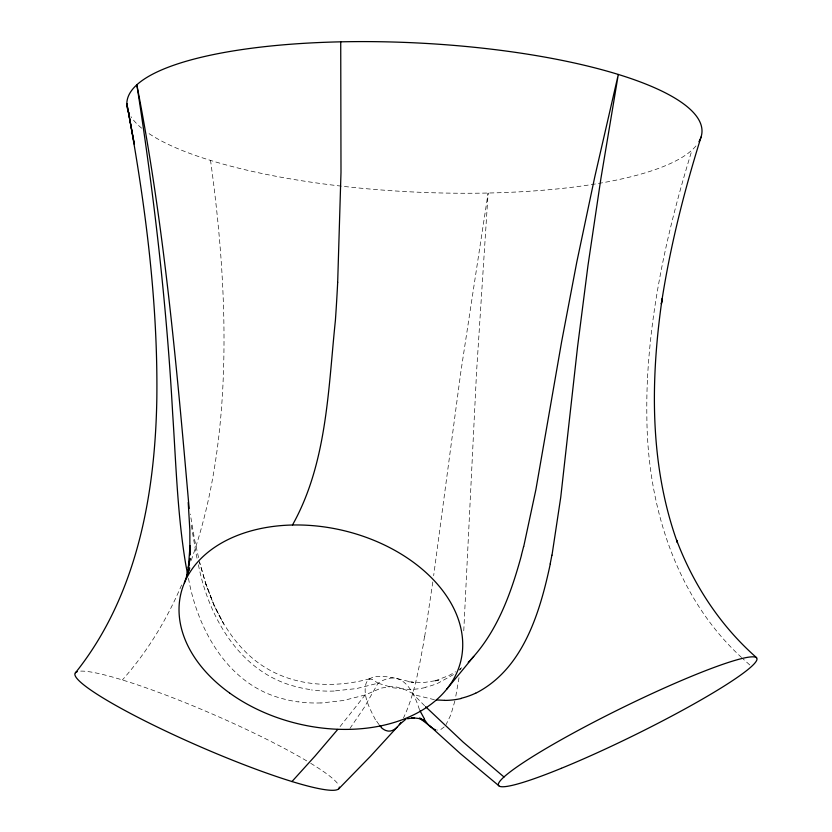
<?xml version="1.0" encoding="UTF-8"?>
<svg xmlns="http://www.w3.org/2000/svg" width="832" height="832" viewBox="0 0 832 832"><rect width="100%" height="100%" fill="white"/><g stroke="black" fill="none" stroke-linecap="round" stroke-linejoin="round"><path stroke-width="0.62" stroke-dasharray="4.16 3.12" d="M375.44 719.794C370.167 709.145 363.386 697.705 365.55 685.402C368.555 667.805 403.78 681.054 413.639 682.469L408.668 681.814L423.54 682.583L438.61 680.212L433.784 681.325L449.093 675.47L455.53 671.778M647.525 377.842C651.602 300.279 669.146 224.058 691.995 150.051M463.767 630.77L476.549 372.081L488.114 193.034L460.762 372.424L433.659 575.671M432.806 581.974L424.653 636.771M459.035 677.716L455.281 699.109M423.332 644.467C418.579 669.323 414.534 694.876 403.499 717.881M454.844 701.043L450.892 714.719L446.139 724.474M191.214 560.373C206.627 516.922 215.374 471.338 219.96 425.537A589.41 398.341 -72.9 0 0 222.841 386.984C226.626 311.282 220.875 235.404 210.538 160.41M181.605 584.99C166.941 619.434 147.316 651.934 122.387 679.942M419.474 709.717C413.327 690.29 401.45 667.659 378.061 683.207L364.27 707.408L350.022 728.343M434.377 699.681L416.728 695.396L405.236 689.77L396.76 687.086L390.624 686.629L381.025 688.137L365.134 694.98L339.612 727.168M444.163 726.939L441.064 729.31L437.819 730.101M461.594 667.711L459.69 669.354L461.396 667.992M459.493 670.114L460.481 669.302M453.471 674.606L437.934 683.197A123.5 82.025 -69.8 0 1 425.37 687.274M365.134 694.98L343.387 700.523L320.954 703.009M425.35 687.523A139.121 92.508 -70 0 1 408.845 689.437L393.026 687.804L378.061 683.207L356.491 688.584L334.173 690.966M368.701 678.995L372.237 679.318L378.061 683.207M369.762 678.766C336.461 687.783 299.114 686.806 268.601 669.49C243.391 655.294 225.857 630.926 213.99 605.082L205.889 584.158L199.358 561.319M437.445 730.09L436.706 730.007M749.767 664.945L743.205 659.038M741.593 657.53C675.199 596.544 647.327 504.462 646.859 416.343A589.41 551.439 47.7 0 1 647.535 377.842M424.549 705.671L412.942 693.95M205.587 583.138L213.585 604.23L223.746 624.135L213.99 605.082L205.889 584.158L199.514 562.422M198.422 564.793C208.489 617.042 239.886 671.975 294.59 686.286A123.5 114.078 43.4 0 0 311.48 689.738M198.546 557.606L194.49 539.074L190.289 514.062M188.49 578.354C197.642 629.658 227.76 684.07 281.372 698.329A123.5 116.802 52.7 0 0 298.22 701.906M191.329 525.408L196.04 553.582A397.342 367.078 43.5 0 0 197.236 559.187M695.947 145.964A287.924 74.516 2.9 0 1 438.443 192.91A287.924 74.516 2.9 0 1 146.598 131.955M141.658 128.18A287.924 74.516 2.9 0 1 130.998 116.678M80.714 671.122A143.957 17.41 23.5 0 1 180.846 700.918A143.957 17.41 23.5 0 1 308.558 762.008M310.7 763.298A143.957 17.41 23.5 0 1 338.406 784.722M334.183 691.049A139.121 128.617 43.6 0 1 311.47 689.936M320.944 702.926A139.121 131.498 52.5 0 1 298.23 701.802M424.538 636.542A397.342 107.224 -88.8 0 1 423.228 644.238M379.111 724.651A139.121 37.565 -88.9 0 1 375.513 719.295"/><path stroke-width="1.25" d="M337.678 282.391L340.995 172.39L340.725 41.829M551.99 555.225L560.737 497.318L577.585 346.663L587.974 265.522L600.891 178.62L618.301 74.454L594.807 176.748L576.794 262.08L561.621 341.754L535.881 489.653L523.723 546.52M550.295 563.888C539.958 612.331 523.266 669.063 475.665 693.254M521.529 555.027C511.358 592.353 497.786 630.583 471.016 659.422M701.043 137.051C683.987 191.682 669.978 247.354 661.346 303.971L662.137 298.761C650.447 379.766 649.407 464.63 677.414 542.578L676.614 540.134C693.586 584.958 720.45 625.976 756.59 657.675M184.371 582.91L189.665 567.871L186.482 577.179L190.029 558.428L188.334 567.83L190.039 545.709L189.883 555.131L189.852 530.098L188.219 502.507M400.525 722.925L400.91 722.353M292.479 525.002C327.132 463.174 328.182 389.241 335.4 320.393A589.41 153.098 88.8 0 0 337.678 282.391M75.504 672.734C136.978 595.754 155.21 494.593 156.832 398.455C158.018 299.426 144.851 200.834 126.838 103.646L134.274 143.978M400.15 723.476C397.186 728 391.758 732.888 385.954 730.538A123.5 33.394 -88.8 0 1 381.306 727.594M446.67 689.26L473.751 656.427M337.75 729.425L315.099 755.997L291.918 781.591M397.062 727.22L370.334 756.423L338.79 788.798M470.09 660.4L468.218 662.303M399.36 724.672L405.902 719.15M407.576 718.765L414.523 717.662L411.819 717.694L418.808 718.494L424.258 720.658M444.538 700.346L436.384 699.941M435.594 729.758L434.845 729.487A123.5 30.711 86.3 0 1 430.331 726.242M424.382 720.585L419.588 718.047L430.331 726.409L460.335 753.584L498.867 785.741M504.015 777.026L463.091 742.061L425.526 706.638M424.341 718.744L419.952 710.736M187.699 574.558L187.127 571.698A397.342 375.762 52.6 0 1 185.526 563.118C177.382 513.562 175.989 463.206 172.64 413.192C166.577 303.181 153.816 193.648 136.833 84.812C164.195 224.692 176.738 366.683 189.134 508.456M128.305 111.415L134.274 143.988M129.251 113.599A287.924 74.516 2.9 0 1 416.666 42.931A287.924 74.516 2.9 0 1 698.963 141.679M339.3 787.051A143.957 17.41 23.5 0 1 195.385 744.609A143.957 17.41 23.5 0 1 77.428 671.611M381.337 727.168A139.121 37.565 -88.9 0 1 379.85 725.546M430.331 726.794A139.121 34.653 86.5 0 1 424.31 719.285M461.126 698.516A139.121 95.524 -76.2 0 1 444.527 700.398M475.665 693.17A122.543 84.011 -75.8 0 1 461.126 698.287M551.876 555.214A397.342 272.522 -75.9 0 1 550.181 563.867M523.619 546.51A397.342 263.858 -69.9 0 1 521.425 555.006M229.59 692.994A143.957 99.237 13.6 0 0 460.554 662.002A143.957 99.237 13.6 0 0 272.47 526.542A143.957 99.237 13.6 0 0 229.59 692.994M561.278 768.331A143.957 14.976 -26.2 0 0 757.006 659.11A143.957 14.976 -26.2 0 0 564.897 737.693A143.957 14.976 -26.2 0 0 561.278 768.331"/></g></svg>
